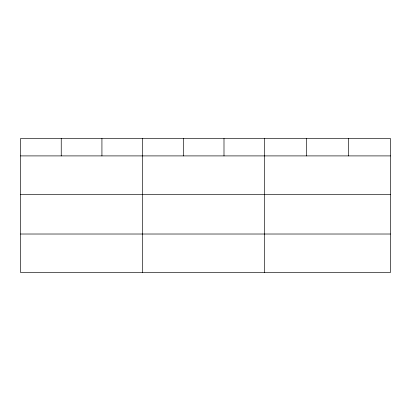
<?xml version="1.0" encoding="UTF-8"?>
<svg xmlns="http://www.w3.org/2000/svg" width="411" height="411" viewBox="0 0 411 411"><rect width="100%" height="100%" fill="white"/><g stroke="black" fill="none" stroke-linecap="round" stroke-linejoin="round"><path stroke-width="0.62" d="M390.45 194.377L390.45 138.507L20.55 138.507L20.55 272.493L390.45 272.493L390.45 194.377L20.55 194.377M20.55 155.903L390.45 155.903M20.55 234.018L390.45 234.018M348.528 138.507L348.528 155.903M306.606 138.507L306.606 155.903M264.684 138.507L264.684 272.493M223.995 138.507L223.995 155.903M183.306 138.507L183.306 155.903M142.617 138.507L142.617 272.493M101.928 138.507L101.928 155.903M61.239 138.507L61.239 155.903"/></g></svg>
